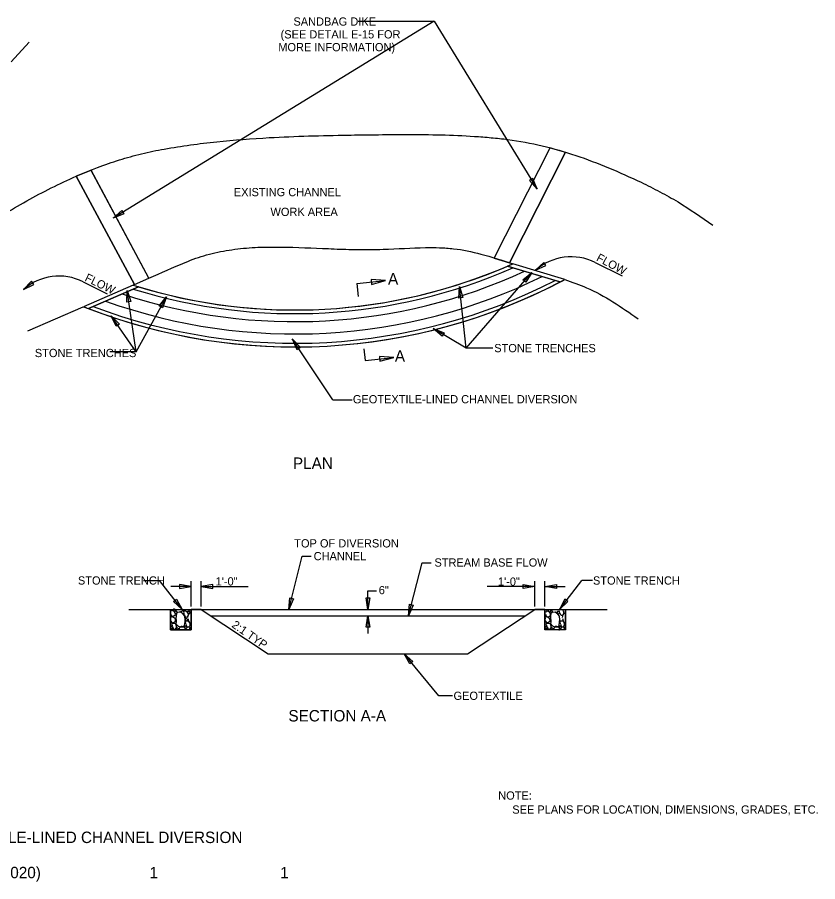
# Model space of a CAD drawing. Extents: x 1.1 to 17.1, y 0.6 to 10.3.
# Drawn here: x 8.33 to 17.08, y 0.57 to 10.03 of the extents above; entities that cross this region are included whole.
import ezdxf

# ---------------------------------------------------------------- set-up
doc = ezdxf.new("R2010")
doc.units = 0
for name, color, linetype in [('Default', 7, 'Continuous'), ('SD_P_Dimension Lines', 7, 'Continuous'), ('SD_P_Dimension Text', 7, 'Continuous'), ('SD_P_Frame', 7, 'Continuous'), ('SD_P_Prop Object Lines', 7, 'Continuous'), ('SD_P_Shading', 7, 'Continuous'), ('SD_P_Subtitles', 7, 'Continuous'), ('SD_X_Exist Hidden Lines', 7, 'Continuous'), ('SD_X_Exist Object Lines', 7, 'Continuous')]:
    doc.layers.add(name, color=color, linetype=linetype)

msp = doc.modelspace()

# ---------------------------------------------------------------- linework, layer by layer
at = {"layer": 'Default'}
msp.add_lwpolyline([(10.23, 3.521), (10.23, 3.521)], dxfattribs=at)
at = {"layer": 'SD_P_Dimension Lines'}
for p, q in [((12.89, 9.982), (9.3778, 7.8295)), ((12.0571, 9.982), (12.89, 9.982)), ((12.89, 9.982), (14.014, 8.145)), ((13.967, 8.263), (13.931, 8.241)), ((13.931, 8.241), (14.014, 8.145)), ((14.014, 8.145), (13.967, 8.263)), ((14.089, 7.346), (13.996, 7.259)), ((13.996, 7.259), (14.111, 7.311)), ((14.111, 7.311), (14.089, 7.346)), ((14.65, 7.344), (14.944, 7.198)), ((13.24, 6.406), (13.957, 7.2359)), ((8.486, 7.139), (8.397, 7.048)), ((8.397, 7.048), (8.51, 7.104)), ((8.51, 7.104), (8.486, 7.139)), ((9.051, 7.133), (9.3151, 7.0018)), ((12.043, 7.114), (12.356, 7.148)), ((12.043, 7.114), (12.058, 6.971)), ((12.356, 7.148), (12.198, 7.157)), ((12.198, 7.157), (12.203, 7.105)), ((12.203, 7.105), (12.356, 7.148)), ((9.632, 6.366), (9.5324, 7.0376)), ((13.24, 6.406), (13.1663, 7.0821)), ((9.632, 6.366), (9.9616, 6.969)), ((9.632, 6.366), (9.3585, 6.7616)), ((13.24, 6.406), (12.8787, 6.6226)), ((11.779, 5.844), (11.335, 6.511)), ((11.422, 6.419), (11.335, 6.511)), ((11.335, 6.511), (11.387, 6.395)), ((9.632, 6.366), (9.342, 6.366)), ((11.387, 6.395), (11.422, 6.419)), ((12.12, 6.4), (12.134, 6.273)), ((13.53, 6.406), (13.24, 6.406)), ((12.134, 6.273), (12.447, 6.307)), ((12.447, 6.307), (12.289, 6.316)), ((12.289, 6.316), (12.294, 6.264)), ((12.294, 6.264), (12.447, 6.307)), ((11.779, 5.844), (11.993, 5.844)), ((11.2981, 3.552), (11.4467, 4.1323)), ((11.4467, 4.1323), (11.5437, 4.1323)), ((12.6082, 3.481), (12.7568, 4.0613)), ((12.7568, 4.0613), (12.8538, 4.0613)), ((9.712, 3.868), (9.885, 3.868)), ((10.133, 3.551), (9.885, 3.868)), ((10.23, 3.802), (10.008, 3.802)), ((10.23, 3.802), (10.105, 3.823)), ((10.105, 3.823), (10.105, 3.781)), ((10.105, 3.781), (10.23, 3.802)), ((10.23, 3.582), (10.23, 3.862)), ((10.342, 3.582), (10.342, 3.862)), ((10.467, 3.823), (10.342, 3.802)), ((10.342, 3.802), (10.856, 3.802)), ((10.342, 3.802), (10.467, 3.781)), ((10.467, 3.781), (10.467, 3.823)), ((13.988, 3.802), (13.469, 3.802)), ((13.863, 3.823), (13.988, 3.802)), ((13.863, 3.781), (13.863, 3.823)), ((13.988, 3.802), (13.863, 3.781)), ((13.988, 3.582), (13.988, 3.862)), ((14.1, 3.582), (14.1, 3.862)), ((14.1, 3.802), (14.225, 3.823)), ((14.1, 3.802), (14.322, 3.802)), ((14.225, 3.781), (14.1, 3.802)), ((14.225, 3.823), (14.225, 3.781)), ((14.257, 3.552), (14.504, 3.868)), ((14.618, 3.868), (14.504, 3.868)), ((12.1645, 3.552), (12.1645, 3.7552)), ((12.1645, 3.7552), (12.2585, 3.7552)), ((10.039, 3.637), (10.073, 3.662)), ((10.133, 3.551), (10.039, 3.637)), ((10.073, 3.662), (10.133, 3.551)), ((14.317, 3.663), (14.257, 3.552)), ((14.257, 3.552), (14.351, 3.638)), ((14.351, 3.638), (14.317, 3.663)), ((12.1649, 3.481), (12.1649, 3.2865)), ((12.9378, 2.6071), (12.5596, 3.0645)), ((12.5596, 3.0645), (12.5596, 3.0645)), ((13.0884, 2.6071), (12.9378, 2.6071))]:
    msp.add_line(p, q, dxfattribs=at)
for points in [[(9.4952, 7.8771), (9.3778, 7.8295), (9.4735, 7.9125)], [(13.8595, 7.1549), (13.957, 7.2359), (13.891, 7.1277)], [(9.5302, 6.9109), (9.5324, 7.0376), (9.5713, 6.917)], [(13.1592, 6.9556), (13.1663, 7.0821), (13.2005, 6.9601)], [(9.8834, 6.8693), (9.9616, 6.969), (9.9199, 6.8493)], [(9.4125, 6.647), (9.3585, 6.7616), (9.4467, 6.6706)], [(12.9752, 6.5405), (12.8787, 6.6226), (12.9966, 6.5762)], [(11.3493, 3.6679), (11.2981, 3.552), (11.309, 3.6783)], [(12.1853, 3.677), (12.1645, 3.552), (12.1437, 3.677)], [(12.6594, 3.5969), (12.6082, 3.481), (12.6191, 3.6073)], [(12.1441, 3.356), (12.1649, 3.481), (12.1857, 3.356)], [(12.6232, 2.9549), (12.5596, 3.0645), (12.6553, 2.9814)]]:
    msp.add_lwpolyline(points, close=True, dxfattribs=at)
for centre in [(14.3857, 6.8194), (8.7867, 6.6084)]:
    msp.add_arc(centre, 0.5874, 63.25679, 131.55359, dxfattribs=at)
at = {"layer": 'SD_P_Prop Object Lines'}
for p, q in [((13.5444, 7.3921), (14.1565, 8.5992)), ((13.7109, 7.3411), (14.3246, 8.5514)), ((14.1565, 8.5992), (14.3246, 8.5514)), ((8.9756, 8.2886), (9.1367, 8.3554)), ((9.7707, 7.1731), (9.1365, 8.3557)), ((9.611, 7.1037), (8.9756, 8.2886)), ((13.5444, 7.3921), (13.7109, 7.3411)), ((13.6907, 7.3052), (14.2655, 7.1315)), ((14.3159, 7.158), (13.7472, 7.3299)), ((9.5965, 7.0973), (9.0547, 6.8613)), ((9.611, 7.1037), (9.7707, 7.1731)), ((9.1075, 6.8407), (9.6552, 7.0792)), ((10.005, 3.552), (10.005, 3.327)), ((10.23, 3.327), (10.23, 3.552)), ((10.342, 3.552), (10.23, 3.552)), ((10.342, 3.552), (11.075, 3.066)), ((13.254, 3.066), (13.988, 3.552)), ((14.1, 3.552), (13.988, 3.552)), ((14.1, 3.552), (14.1, 3.327)), ((14.325, 3.327), (14.325, 3.552)), ((10.005, 3.327), (10.23, 3.327)), ((14.325, 3.327), (14.1, 3.327)), ((11.075, 3.066), (12.165, 3.066)), ((12.165, 3.066), (13.254, 3.066))]:
    msp.add_line(p, q, dxfattribs=at)
for radius, start, end in [(5.8779, 252.49783, 293.91721), (5.8779, 252.49783, 293.91103), (5.9179, 252.64454, 293.77322), (6.2818, 248.42876, 298.02705), (6.2418, 249.31995, 297.13014)]:
    msp.add_arc((11.3642, 12.7031), radius, start, end, dxfattribs=at)
at = {"layer": 'SD_P_Shading'}
for p, q in [((13.7498, 7.2874), (13.6907, 7.3052)), ((13.6907, 7.3052), (14.2655, 7.1315)), ((14.3159, 7.158), (13.7472, 7.3299)), ((14.2105, 7.1481), (13.7498, 7.2874)), ((9.5965, 7.0973), (9.0547, 6.8613)), ((14.2655, 7.1315), (14.2105, 7.1481)), ((9.1075, 6.8407), (9.6552, 7.0792)), ((9.5989, 7.0546), (9.1599, 6.8635)), ((9.6552, 7.0792), (9.5989, 7.0546)), ((9.1599, 6.8635), (9.1075, 6.8407))]:
    msp.add_line(p, q, dxfattribs=at)
for points in [[(13.5444, 7.3921), (14.1565, 8.5992), (14.3246, 8.5514), (13.7109, 7.3411)], [(9.611, 7.1037), (9.7707, 7.1731), (9.1367, 8.3554), (8.9756, 8.2886)], [(10.005, 3.552), (10.23, 3.552), (10.23, 3.327), (10.005, 3.327)], [(14.1, 3.552), (14.325, 3.552), (14.325, 3.327), (14.1, 3.327)]]:
    msp.add_lwpolyline(points, close=True, dxfattribs=at)
for radius, start, end in [(5.9179, 252.64454, 293.77322), (5.9179, 252.64454, 293.77322), (5.8779, 253.09697, 293.31605), (5.8779, 293.31605, 293.91721), (6.2818, 248.94616, 297.50733), (6.2418, 249.31995, 297.13014), (6.2418, 249.31995, 297.13014), (5.8779, 252.49783, 253.09697), (6.2818, 297.50733, 298.02705), (6.2818, 248.42876, 248.94616)]:
    msp.add_arc((11.3642, 12.7031), radius, start, end, dxfattribs=at)
at = {"layer": 'SD_X_Exist Hidden Lines'}
for p, q in [((9.55, 3.552), (14.779, 3.552)), ((10.4491, 3.481), (13.8808, 3.481))]:
    msp.add_line(p, q, dxfattribs=at)
at = {"layer": 'SD_X_Exist Object Lines'}
for p, q in [((8.2645, 9.5367), (8.4617, 9.7525)), ((9.598, 7.098), (9.611, 7.1037)), ((8.446, 6.597), (9.052, 6.861)), ((10.058, 3.553), (10.158, 3.55)), ((10.005, 3.37), (10.015, 3.366)), ((10.227, 3.352), (10.23, 3.35)), ((14.1, 3.37), (14.11, 3.366)), ((14.322, 3.352), (14.325, 3.35))]:
    msp.add_line(p, q, dxfattribs=at)
for points in [[(10.005, 3.502), (10.008, 3.492), (10.016, 3.48), (10.033, 3.475), (10.058, 3.491), (10.059, 3.5), (10.059, 3.508), (10.051, 3.525), (10.046, 3.529), (10.038, 3.533), (10.021, 3.538), (10.013, 3.538), (10.009, 3.534), (10.005, 3.53)], [(10.055, 3.552), (10.059, 3.545), (10.075, 3.523), (10.1, 3.527), (10.129, 3.531), (10.155, 3.543), (10.159, 3.551), (10.158, 3.552)], [(10.069, 3.419), (10.064, 3.394), (10.081, 3.377), (10.093, 3.368), (10.11, 3.363), (10.147, 3.363), (10.16, 3.375), (10.165, 3.421), (10.166, 3.438), (10.162, 3.476), (10.146, 3.501), (10.117, 3.523), (10.083, 3.519), (10.07, 3.506), (10.066, 3.478), (10.065, 3.452), (10.069, 3.435), (10.069, 3.419)], [(10.155, 3.498), (10.163, 3.477), (10.171, 3.469), (10.188, 3.468), (10.197, 3.481), (10.201, 3.489), (10.201, 3.502), (10.197, 3.515), (10.189, 3.527), (10.172, 3.531), (10.151, 3.532), (10.147, 3.52), (10.151, 3.511), (10.151, 3.503)], [(10.23, 3.511), (10.21, 3.508), (10.201, 3.492), (10.197, 3.479), (10.192, 3.462)], [(14.108, 3.495), (14.111, 3.485), (14.119, 3.473), (14.136, 3.468), (14.161, 3.484), (14.162, 3.493), (14.162, 3.501), (14.154, 3.518), (14.149, 3.522), (14.141, 3.526), (14.124, 3.531), (14.116, 3.531), (14.112, 3.527), (14.108, 3.523)], [(14.133, 3.552), (14.133, 3.552)], [(14.164, 3.419), (14.159, 3.394), (14.176, 3.377), (14.188, 3.368), (14.205, 3.363), (14.242, 3.363), (14.255, 3.375), (14.26, 3.421), (14.261, 3.438), (14.257, 3.476), (14.241, 3.501), (14.212, 3.523), (14.178, 3.519), (14.165, 3.506), (14.161, 3.478), (14.16, 3.452), (14.164, 3.435), (14.164, 3.419)], [(14.26, 3.518), (14.268, 3.497), (14.276, 3.488), (14.293, 3.488), (14.302, 3.5), (14.306, 3.509), (14.306, 3.521), (14.302, 3.534), (14.294, 3.546), (14.277, 3.551), (14.256, 3.551), (14.252, 3.539), (14.256, 3.531), (14.256, 3.522)], [(14.325, 3.511), (14.305, 3.508), (14.296, 3.492), (14.292, 3.479), (14.287, 3.462)], [(14.325, 3.521), (14.325, 3.521)], [(10.005, 3.476), (10.006, 3.485), (10.006, 3.494), (10.005, 3.496)], [(10.005, 3.436), (10.009, 3.424), (10.017, 3.411), (10.034, 3.406), (10.059, 3.423), (10.06, 3.431), (10.06, 3.44), (10.052, 3.457), (10.047, 3.46), (10.039, 3.465), (10.022, 3.469), (10.014, 3.469), (10.01, 3.465), (10.006, 3.461)], [(10.006, 3.457), (10.005, 3.436)], [(10.005, 3.409), (10.007, 3.413), (10.007, 3.426), (10.005, 3.433)], [(10.174, 3.39), (10.182, 3.369), (10.19, 3.36), (10.207, 3.36), (10.216, 3.372), (10.22, 3.381), (10.22, 3.393), (10.216, 3.406), (10.208, 3.418), (10.191, 3.423), (10.17, 3.423), (10.166, 3.411), (10.17, 3.403), (10.17, 3.394)], [(10.196, 3.454), (10.204, 3.425), (10.216, 3.403), (10.23, 3.393)], [(14.1, 3.476), (14.101, 3.485), (14.101, 3.494), (14.1, 3.496)], [(14.1, 3.436), (14.104, 3.424), (14.112, 3.411), (14.129, 3.406), (14.154, 3.423), (14.155, 3.431), (14.155, 3.44), (14.147, 3.457), (14.142, 3.46), (14.134, 3.465), (14.117, 3.469), (14.109, 3.469), (14.105, 3.465), (14.101, 3.461)], [(14.101, 3.457), (14.1, 3.436)], [(14.1, 3.409), (14.102, 3.413), (14.102, 3.426), (14.1, 3.433)], [(14.269, 3.39), (14.277, 3.369), (14.285, 3.36), (14.302, 3.36), (14.311, 3.372), (14.315, 3.381), (14.315, 3.393), (14.311, 3.406), (14.303, 3.418), (14.286, 3.423), (14.265, 3.423), (14.261, 3.411), (14.265, 3.403), (14.265, 3.394)], [(14.291, 3.454), (14.299, 3.425), (14.311, 3.403), (14.325, 3.393)], [(10.027, 3.364), (10.035, 3.343), (10.043, 3.335), (10.06, 3.334), (10.069, 3.347), (10.073, 3.355), (10.073, 3.368), (10.069, 3.381), (10.061, 3.393), (10.044, 3.397), (10.023, 3.398), (10.019, 3.386), (10.023, 3.377), (10.023, 3.369)], [(10.157, 3.327), (10.162, 3.33), (10.165, 3.347), (10.154, 3.357), (10.147, 3.363), (10.134, 3.366), (10.121, 3.364), (10.108, 3.358), (10.1, 3.342), (10.097, 3.327)], [(14.122, 3.364), (14.13, 3.343), (14.138, 3.335), (14.155, 3.334), (14.164, 3.347), (14.168, 3.355), (14.168, 3.368), (14.164, 3.381), (14.156, 3.393), (14.139, 3.397), (14.118, 3.398), (14.114, 3.386), (14.118, 3.377), (14.118, 3.369)], [(14.252, 3.327), (14.257, 3.33), (14.26, 3.347), (14.249, 3.357), (14.242, 3.363), (14.229, 3.366), (14.216, 3.364), (14.203, 3.358), (14.195, 3.342), (14.192, 3.327)]]:
    msp.add_lwpolyline(points, dxfattribs=at)
for radius, start, end in [(6.1399, 250.30568, 296.13526), (6.0054, 251.6886, 294.73889)]:
    msp.add_arc((11.3642, 12.7031), radius, start, end, dxfattribs=at)
for points in [[(9.1367, 8.3554), (9.2087, 8.3836), (9.4465, 8.4656), (9.6894, 8.5332), (9.8129, 8.5611), (9.938, 8.585), (10.5116, 8.664), (11.0854, 8.7095), (11.9467, 8.7373), (12.234, 8.741), (12.5989, 8.7437), (12.964, 8.7399), (13.3291, 8.7237), (13.5116, 8.709), (13.694, 8.689), (14.07, 8.6203), (14.4363, 8.515), (14.7955, 8.3796), (15.15, 8.221), (15.3563, 8.1174), (15.5547, 8.0061), (15.934, 7.753)], [(7.906, 7.697), (8.1683, 7.8617), (8.4333, 8.0168), (8.7021, 8.1599), (8.9756, 8.2886)], [(9.7707, 7.1731), (10.166, 7.345), (10.282, 7.3903), (10.4011, 7.4274), (10.5226, 7.4568), (10.6461, 7.4792), (10.8985, 7.5077), (11.1514, 7.5135), (11.6671, 7.4986), (11.9241, 7.4884), (12.0515, 7.4855), (12.178, 7.485), (12.3312, 7.4888), (12.7945, 7.507), (12.9474, 7.5064), (13.0239, 7.5021), (13.1004, 7.4953), (13.398, 7.437), (13.747, 7.33)], [(14.316, 7.158), (14.554, 7.069), (15.118, 6.729)], [(10.05, 3.555), (10.056, 3.553), (10.06, 3.548), (10.062, 3.535), (10.056, 3.529), (10.049, 3.527), (10.045, 3.535), (10.039, 3.55), (10.041, 3.558), (10.051, 3.555)], [(10.204, 3.531), (10.21, 3.529), (10.214, 3.524), (10.216, 3.511), (10.21, 3.505), (10.203, 3.503), (10.199, 3.511), (10.193, 3.526), (10.195, 3.534), (10.205, 3.531)], [(10.218, 3.548), (10.224, 3.546), (10.228, 3.541), (10.23, 3.528), (10.224, 3.522), (10.217, 3.52), (10.213, 3.528), (10.207, 3.543), (10.209, 3.551), (10.219, 3.548)], [(14.148, 3.549), (14.154, 3.547), (14.158, 3.542), (14.16, 3.529), (14.154, 3.523), (14.147, 3.521), (14.143, 3.529), (14.137, 3.544), (14.139, 3.552), (14.149, 3.549)], [(14.176, 3.535), (14.178, 3.529), (14.176, 3.523), (14.167, 3.513), (14.159, 3.513), (14.153, 3.518), (14.156, 3.526), (14.165, 3.54), (14.172, 3.544), (14.175, 3.534)], [(14.246, 3.528), (14.252, 3.526), (14.256, 3.521), (14.258, 3.508), (14.252, 3.502), (14.245, 3.5), (14.241, 3.508), (14.235, 3.523), (14.237, 3.531), (14.247, 3.528)], [(10.178, 3.452), (10.184, 3.45), (10.188, 3.445), (10.19, 3.432), (10.184, 3.426), (10.177, 3.424), (10.173, 3.432), (10.167, 3.447), (10.169, 3.455), (10.179, 3.452)], [(10.014, 3.367), (10.02, 3.364), (10.024, 3.359), (10.026, 3.347), (10.02, 3.341), (10.013, 3.338), (10.009, 3.346), (10.005, 3.356)], [(10.077, 3.327), (10.075, 3.33), (10.069, 3.345), (10.071, 3.354), (10.081, 3.35)], [(10.08, 3.351), (10.086, 3.348), (10.09, 3.343), (10.092, 3.331), (10.088, 3.327)], [(10.172, 3.37), (10.178, 3.368), (10.181, 3.363), (10.183, 3.35), (10.178, 3.344), (10.171, 3.342), (10.166, 3.35), (10.161, 3.365), (10.163, 3.373), (10.172, 3.369)], [(10.225, 3.327), (10.222, 3.332), (10.216, 3.347), (10.218, 3.355), (10.228, 3.351)], [(14.109, 3.367), (14.115, 3.364), (14.119, 3.359), (14.121, 3.347), (14.115, 3.341), (14.108, 3.338), (14.104, 3.346), (14.1, 3.356)], [(14.172, 3.327), (14.17, 3.33), (14.164, 3.345), (14.166, 3.354), (14.176, 3.35)], [(14.175, 3.351), (14.181, 3.348), (14.185, 3.343), (14.187, 3.331), (14.183, 3.327)], [(14.267, 3.37), (14.273, 3.368), (14.276, 3.363), (14.278, 3.35), (14.273, 3.344), (14.266, 3.342), (14.261, 3.35), (14.256, 3.365), (14.258, 3.373), (14.267, 3.369)], [(14.32, 3.327), (14.317, 3.332), (14.311, 3.347), (14.313, 3.355), (14.323, 3.351)]]:
    msp.add_spline(points, degree=3, dxfattribs=at)

# ---------------------------------------------------------------- texts
at = {"layer": 'SD_P_Dimension Text'}
for s, height, p in [('SANDBAG DIKE', 0.09, (11.3496, 9.9339)), ('(SEE DETAIL E-15 FOR', 0.09, (11.2093, 9.7939)), ('MORE INFORMATION)', 0.09, (11.184, 9.6539)), ('EXISTING CHANNEL', 0.09, (10.6981, 8.069)), ('WORK AREA', 0.09, (11.0988, 7.853)), ('A', 0.125, (12.3839, 7.1037)), ('STONE TRENCHES', 0.09, (13.5452, 6.3636)), ('STONE TRENCHES', 0.09, (8.5227, 6.31)), ('A', 0.125, (12.4589, 6.2597)), ('GEOTEXTILE-LINED CHANNEL DIVERSION', 0.09, (11.9997, 5.8046)), ('TOP OF DIVERSION', 0.09, (11.3587, 4.229)), ('CHANNEL', 0.09, (11.5709, 4.089)), ('STREAM BASE FLOW', 0.09, (12.8917, 4.0194)), ('STONE TRENCH', 0.09, (8.9937, 3.823)), ('1\'-0"', 0.09, (10.4993, 3.8132)), ('1\'-0"', 0.09, (13.5857, 3.8107)), ('STONE TRENCH', 0.09, (14.6246, 3.8227)), ('6"', 0.09, (12.2828, 3.718)), ('GEOTEXTILE', 0.09, (13.1002, 2.5625)), ('NOTE:', 0.09, (13.5887, 1.472)), ('SEE PLANS FOR LOCATION, DIMENSIONS, GRADES, ETC.', 0.09, (13.7422, 1.3189))]:
    msp.add_text(s, height=height, dxfattribs=at).set_placement(p)
for s, rotation, p in [('FLOW', 332.01493, (14.6534, 7.3686)), ('FLOW', 333.69709, (9.0606, 7.1481)), ('2:1 TYP', 325.03973, (10.6678, 3.3641))]:
    msp.add_text(s, height=0.09, rotation=rotation, dxfattribs=at).set_placement(p)
at = {"layer": 'SD_P_Frame'}
for s, p in [('GEOTEXTILE-LINED CHANNEL DIVERSION', (7.3831, 0.9973)), ('E-17 (2020)', (7.706, 0.6123)), ('1', (9.777, 0.6119)), ('1', (11.206, 0.6119))]:
    msp.add_text(s, height=0.125, dxfattribs=at).set_placement(p)
at = {"layer": 'SD_P_Subtitles'}
for s, p in [('PLAN', (11.3445, 5.0875)), ('SECTION A-A', (11.2949, 2.3265))]:
    msp.add_text(s, height=0.125, dxfattribs=at).set_placement(p)

doc.saveas('drawing.dxf')
